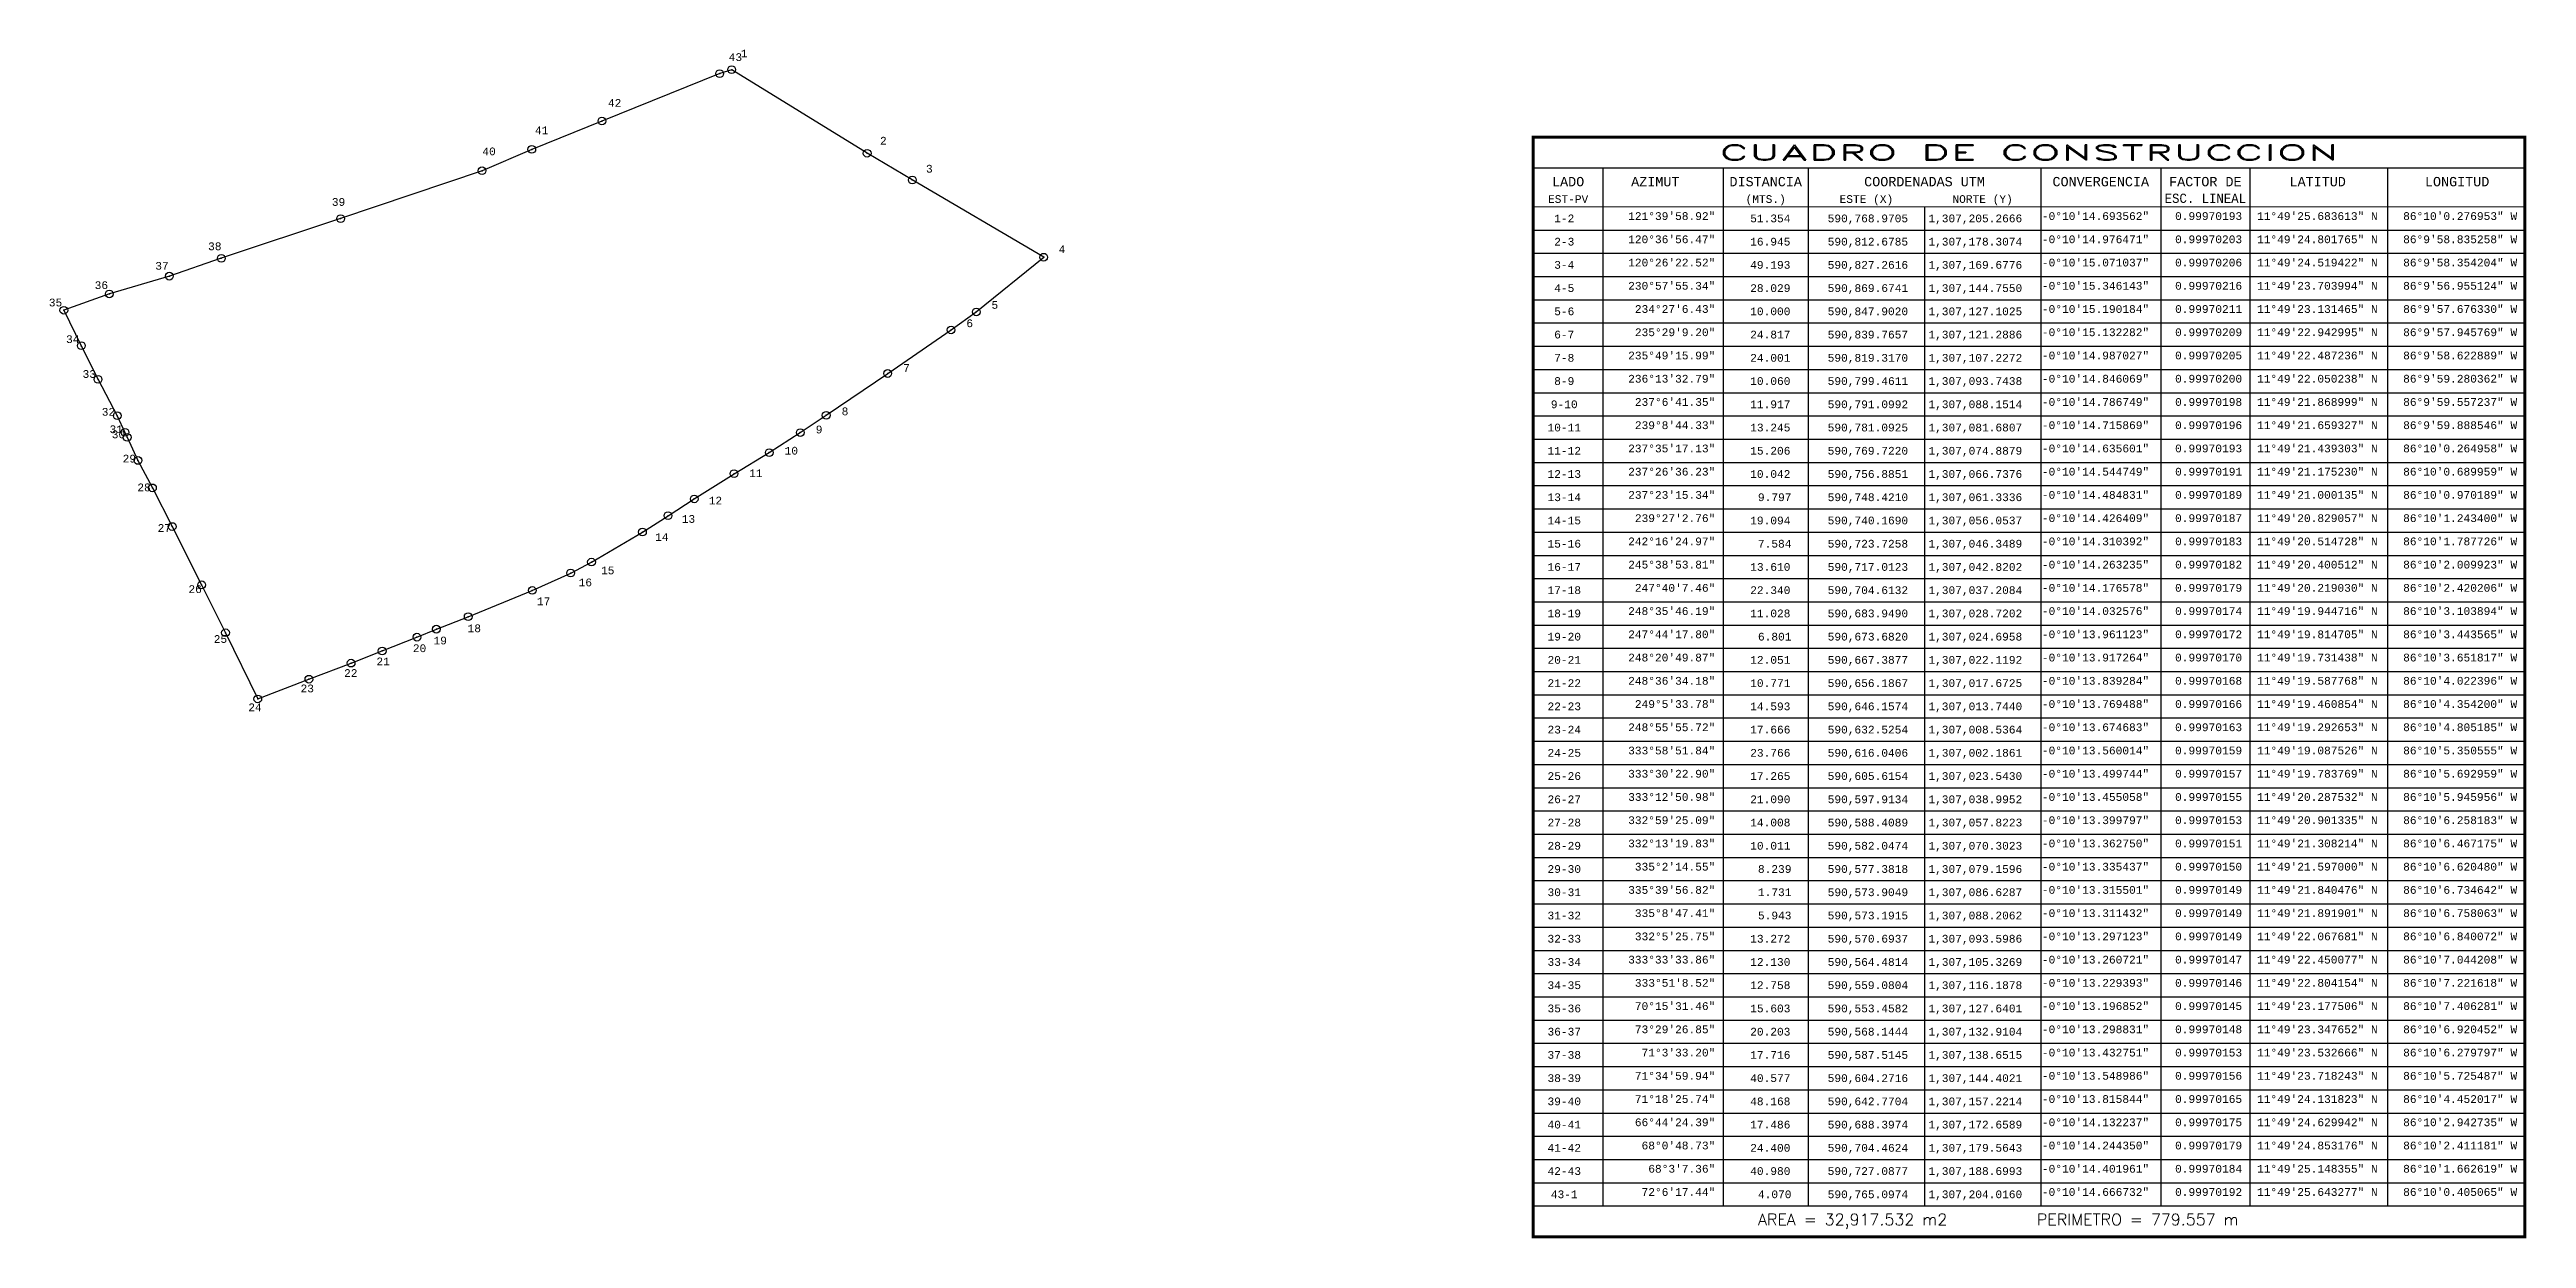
# Model space of a CAD drawing. Header units: millimetres. Extents: x 590549 to 591348, y 1306828 to 1307212.
import ezdxf
from ezdxf.enums import TextEntityAlignment as Align

# ---------------------------------------------------------------- set-up
doc = ezdxf.new("R2010")
doc.units = ezdxf.units.MM
doc.header["$PDMODE"] = 32
doc.header["$PDSIZE"] = 2.5
for name, color, linetype in [('CVL_CUADCON', 1, 'Continuous'), ('CVL_CUADCON_LIN', 8, 'Continuous'), ('CVL_CUADCON_TIT', 1, 'Continuous'), ('CVL_CUADCON_TX', 2, 'Continuous'), ('CVL_PUNTO', 2, 'Continuous'), ('CVL_PUNTO_NUM', 2, 'Continuous')]:
    doc.layers.add(name, color=color, linetype=linetype)
doc.styles.add('HUECA1', font='hueca1.shx')
doc.styles.add('MONOTXT4', font='monotxt4.shx')

msp = doc.modelspace()

# ---------------------------------------------------------------- linework, layer by layer
msp.add_lwpolyline([(590819.32, 1307107.23), (590839.77, 1307121.29), (590847.9, 1307127.1), (590869.67, 1307144.75), (590827.26, 1307169.68), (590812.68, 1307178.31), (590768.97, 1307205.27), (590765.1, 1307204.02), (590727.09, 1307188.7), (590704.46, 1307179.56), (590688.4, 1307172.66), (590642.77, 1307157.22), (590604.27, 1307144.4), (590587.51, 1307138.65), (590568.14, 1307132.91), (590553.46, 1307127.64), (590559.08, 1307116.19), (590564.48, 1307105.33), (590570.69, 1307093.6), (590573.19, 1307088.21), (590573.9, 1307086.63), (590577.38, 1307079.16), (590582.05, 1307070.3), (590588.41, 1307057.82), (590597.91, 1307039), (590605.62, 1307023.54), (590616.04, 1307002.19), (590632.53, 1307008.54), (590646.16, 1307013.74), (590656.19, 1307017.67), (590667.39, 1307022.12), (590673.68, 1307024.7), (590683.95, 1307028.72), (590704.61, 1307037.21), (590717.01, 1307042.82), (590723.73, 1307046.35), (590740.17, 1307056.05), (590748.42, 1307061.33), (590756.89, 1307066.74), (590769.72, 1307074.89), (590781.09, 1307081.68), (590791.1, 1307088.15), (590799.46, 1307093.74)], close=True)
at = {"layer": 'CVL_CUADCON', "color": 1, "linetype": 'Continuous', "flags": 128}
for points, const_width in [([(591027.64, 1307183.53), (591347.64, 1307183.53), (591347.64, 1306828.53), (591027.64, 1306828.53), (591027.64, 1307183.53)], 1), ([(591027.64, 1307173.53), (591347.64, 1307173.53)], 0.375), ([(591027.64, 1307161.03), (591347.64, 1307161.03)], 0.375), ([(591027.64, 1306838.53), (591347.64, 1306838.53)], 0.375)]:
    msp.add_lwpolyline(points, dxfattribs=dict(at, const_width=const_width))
at = {"layer": 'CVL_CUADCON_LIN', "color": 8, "linetype": 'Continuous'}
for p, q in [((591050.14, 1307173.53), (591050.14, 1306838.53)), ((591088.89, 1307173.53), (591088.89, 1306838.53)), ((591116.39, 1307173.53), (591116.39, 1306838.53)), ((591191.39, 1307173.53), (591191.39, 1306838.53)), ((591230.14, 1307173.53), (591230.14, 1306838.53)), ((591258.89, 1307173.53), (591258.89, 1306838.53)), ((591303.27, 1307173.53), (591303.27, 1306838.53)), ((591153.89, 1307161.03), (591153.89, 1306838.53)), ((591027.64, 1307153.53), (591347.64, 1307153.53)), ((591027.64, 1307146.03), (591347.64, 1307146.03)), ((591027.64, 1307138.53), (591347.64, 1307138.53)), ((591027.64, 1307131.03), (591347.64, 1307131.03)), ((591027.64, 1307123.53), (591347.64, 1307123.53)), ((591027.64, 1307116.03), (591347.64, 1307116.03)), ((591027.64, 1307108.53), (591347.64, 1307108.53)), ((591027.64, 1307101.03), (591347.64, 1307101.03)), ((591027.64, 1307093.53), (591347.64, 1307093.53)), ((591027.64, 1307086.03), (591347.64, 1307086.03)), ((591027.64, 1307078.53), (591347.64, 1307078.53)), ((591027.64, 1307071.03), (591347.64, 1307071.03)), ((591027.64, 1307063.53), (591347.64, 1307063.53)), ((591027.64, 1307056.03), (591347.64, 1307056.03)), ((591027.64, 1307048.53), (591347.64, 1307048.53)), ((591027.64, 1307041.03), (591347.64, 1307041.03)), ((591027.64, 1307033.53), (591347.64, 1307033.53)), ((591027.64, 1307026.03), (591347.64, 1307026.03)), ((591027.64, 1307018.53), (591347.64, 1307018.53)), ((591027.64, 1307011.03), (591347.64, 1307011.03)), ((591027.64, 1307003.53), (591347.64, 1307003.53)), ((591027.64, 1306996.03), (591347.64, 1306996.03)), ((591027.64, 1306988.53), (591347.64, 1306988.53)), ((591027.64, 1306981.03), (591347.64, 1306981.03)), ((591027.64, 1306973.53), (591347.64, 1306973.53)), ((591027.64, 1306966.03), (591347.64, 1306966.03)), ((591027.64, 1306958.53), (591347.64, 1306958.53)), ((591027.64, 1306951.03), (591347.64, 1306951.03)), ((591027.64, 1306943.53), (591347.64, 1306943.53)), ((591027.64, 1306936.03), (591347.64, 1306936.03)), ((591027.64, 1306928.53), (591347.64, 1306928.53)), ((591027.64, 1306921.03), (591347.64, 1306921.03)), ((591027.64, 1306913.53), (591347.64, 1306913.53)), ((591027.64, 1306906.03), (591347.64, 1306906.03)), ((591027.64, 1306898.53), (591347.64, 1306898.53)), ((591027.64, 1306891.03), (591347.64, 1306891.03)), ((591027.64, 1306883.53), (591347.64, 1306883.53)), ((591027.64, 1306876.03), (591347.64, 1306876.03)), ((591027.64, 1306868.53), (591347.64, 1306868.53)), ((591027.64, 1306861.03), (591347.64, 1306861.03)), ((591027.64, 1306853.53), (591347.64, 1306853.53)), ((591027.64, 1306846.03), (591347.64, 1306846.03)), ((591027.64, 1306838.53), (591347.64, 1306838.53))]:
    msp.add_line(p, q, dxfattribs=at)
at = {"layer": 'CVL_PUNTO', "color": 2}
for p in [(590765.1, 1307204.02), (590768.97, 1307205.27), (590727.09, 1307188.7), (590704.46, 1307179.56), (590812.68, 1307178.31), (590688.4, 1307172.66), (590827.26, 1307169.68), (590642.77, 1307157.22), (590587.51, 1307138.65), (590604.27, 1307144.4), (590869.67, 1307144.75), (590568.14, 1307132.91), (590553.46, 1307127.64), (590847.9, 1307127.1), (590559.08, 1307116.19), (590839.77, 1307121.29), (590819.32, 1307107.23), (590564.48, 1307105.33), (590570.69, 1307093.6), (590799.46, 1307093.74), (590573.19, 1307088.21), (590573.9, 1307086.63), (590791.1, 1307088.15), (590577.38, 1307079.16), (590769.72, 1307074.89), (590781.09, 1307081.68), (590582.05, 1307070.3), (590756.89, 1307066.74), (590748.42, 1307061.33), (590588.41, 1307057.82), (590740.17, 1307056.05), (590717.01, 1307042.82), (590723.73, 1307046.35), (590597.91, 1307039), (590704.61, 1307037.21), (590683.95, 1307028.72), (590605.62, 1307023.54), (590667.39, 1307022.12), (590673.68, 1307024.7), (590646.16, 1307013.74), (590656.19, 1307017.67), (590616.04, 1307002.19), (590632.53, 1307008.54)]:
    msp.add_point(p, dxfattribs=at)

# ---------------------------------------------------------------- texts
at = {"layer": 'CVL_CUADCON_TIT', "color": 1}
for s, height, style, width, p, p2 in [('CUADRO DE CONSTRUCCION', 5, 'HUECA1', 1.75945, (591087.64, 1307176.03), (591287.64, 1307176.03)), ('ESC. LINEAL', 3, 'MONOTXT4', 0.962042, (591231.39, 1307162.28), (591257.64, 1307162.28))]:
    msp.add_text(s, height=height, dxfattribs=dict(at, style=style, width=width)).set_placement(p, p2, align=Align.FIT)
at = {"layer": 'CVL_CUADCON_TIT', "color": 1, "style": 'MONOTXT4'}
for s, height, p in [('EST-PV', 2.5, (591038.89, 1307162.28)), ('LADO', 3, (591038.89, 1307167.66)), ('AZIMUT', 3, (591067.02, 1307167.66)), ('DISTANCIA', 3, (591102.64, 1307167.66)), ('(MTS.)', 2.5, (591102.64, 1307162.28)), ('ESTE (X)', 2.5, (591135.14, 1307162.28)), ('COORDENADAS UTM', 3, (591153.89, 1307167.66)), ('NORTE (Y)', 2.5, (591172.64, 1307162.28)), ('CONVERGENCIA', 3, (591210.77, 1307167.66)), ('FACTOR DE', 3, (591244.52, 1307167.66)), ('LATITUD', 3, (591280.77, 1307167.66)), ('LONGITUD', 3, (591325.77, 1307167.66))]:
    msp.add_text(s, height=height, dxfattribs=at).set_placement(p, align=Align.CENTER)
at = {"layer": 'CVL_CUADCON_TIT', "color": 1, "style": 'HUECA1'}
for s, p in [('AREA = 32,917.532 m2', (591100.14, 1306832.28)), ('PERIMETRO = 779.557 m', (591190.14, 1306832.28))]:
    msp.add_text(s, height=3.75, dxfattribs=at).set_placement(p)
at = {"layer": 'CVL_CUADCON_TX', "color": 2, "style": 'MONOTXT4'}
for s, p in [('1-2', (591037.64, 1307156.03)), ('2-3', (591037.64, 1307148.53)), ('3-4', (591037.64, 1307141.03)), ('4-5', (591037.64, 1307133.53)), ('5-6', (591037.64, 1307126.03)), ('6-7', (591037.64, 1307118.53)), ('7-8', (591037.64, 1307111.03)), ('8-9', (591037.64, 1307103.53)), ('9-10', (591037.64, 1307096.03)), ('10-11', (591037.64, 1307088.53)), ('11-12', (591037.64, 1307081.03)), ('12-13', (591037.64, 1307073.53)), ('13-14', (591037.64, 1307066.03)), ('14-15', (591037.64, 1307058.53)), ('15-16', (591037.64, 1307051.03)), ('16-17', (591037.64, 1307043.53)), ('17-18', (591037.64, 1307036.03)), ('18-19', (591037.64, 1307028.53)), ('19-20', (591037.64, 1307021.03)), ('20-21', (591037.64, 1307013.53)), ('21-22', (591037.64, 1307006.03)), ('22-23', (591037.64, 1306998.53)), ('23-24', (591037.64, 1306991.03)), ('24-25', (591037.64, 1306983.53)), ('25-26', (591037.64, 1306976.03)), ('26-27', (591037.64, 1306968.53)), ('27-28', (591037.64, 1306961.03)), ('28-29', (591037.64, 1306953.53)), ('29-30', (591037.64, 1306946.03)), ('30-31', (591037.64, 1306938.53)), ('31-32', (591037.64, 1306931.03)), ('32-33', (591037.64, 1306923.53)), ('33-34', (591037.64, 1306916.03)), ('34-35', (591037.64, 1306908.53)), ('35-36', (591037.64, 1306901.03)), ('36-37', (591037.64, 1306893.53)), ('37-38', (591037.64, 1306886.03)), ('38-39', (591037.64, 1306878.53)), ('39-40', (591037.64, 1306871.03)), ('40-41', (591037.64, 1306863.53)), ('41-42', (591037.64, 1306856.03)), ('42-43', (591037.64, 1306848.53)), ('43-1', (591037.64, 1306841.03))]:
    msp.add_text(s, height=2.5, dxfattribs=at).set_placement(p, align=Align.CENTER)
for s, p in [('121%%d39\'58.92"', (591086.39, 1307156.03)), ('-0%%d10\'14.693562"', (591226.39, 1307156.03)), ('0.99970193', (591256.39, 1307156.03)), ('11%%d49\'25.683613" N', (591300.14, 1307156.03)), ('86%%d10\'0.276953" W', (591345.14, 1307156.03)), ('120%%d36\'56.47"', (591086.39, 1307148.53)), ('-0%%d10\'14.976471"', (591226.39, 1307148.53)), ('0.99970203', (591256.39, 1307148.53)), ('11%%d49\'24.801765" N', (591300.14, 1307148.53)), ('86%%d9\'58.835258" W', (591345.14, 1307148.53)), ('120%%d26\'22.52"', (591086.39, 1307141.03)), ('-0%%d10\'15.071037"', (591226.39, 1307141.03)), ('0.99970206', (591256.39, 1307141.03)), ('11%%d49\'24.519422" N', (591300.14, 1307141.03)), ('86%%d9\'58.354204" W', (591345.14, 1307141.03)), ('230%%d57\'55.34"', (591086.39, 1307133.53)), ('-0%%d10\'15.346143"', (591226.39, 1307133.53)), ('0.99970216', (591256.39, 1307133.53)), ('11%%d49\'23.703994" N', (591300.14, 1307133.53)), ('86%%d9\'56.955124" W', (591345.14, 1307133.53)), ('234%%d27\'6.43"', (591086.39, 1307126.03)), ('-0%%d10\'15.190184"', (591226.39, 1307126.03)), ('0.99970211', (591256.39, 1307126.03)), ('11%%d49\'23.131465" N', (591300.14, 1307126.03)), ('86%%d9\'57.676330" W', (591345.14, 1307126.03)), ('235%%d29\'9.20"', (591086.39, 1307118.53)), ('-0%%d10\'15.132282"', (591226.39, 1307118.53)), ('0.99970209', (591256.39, 1307118.53)), ('11%%d49\'22.942995" N', (591300.14, 1307118.53)), ('86%%d9\'57.945769" W', (591345.14, 1307118.53)), ('235%%d49\'15.99"', (591086.39, 1307111.03)), ('-0%%d10\'14.987027"', (591226.39, 1307111.03)), ('0.99970205', (591256.39, 1307111.03)), ('11%%d49\'22.487236" N', (591300.14, 1307111.03)), ('86%%d9\'58.622889" W', (591345.14, 1307111.03)), ('236%%d13\'32.79"', (591086.39, 1307103.53)), ('237%%d6\'41.35"', (591086.39, 1307096.03)), ('-0%%d10\'14.846069"', (591226.39, 1307103.53)), ('-0%%d10\'14.786749"', (591226.39, 1307096.03)), ('0.99970200', (591256.39, 1307103.53)), ('0.99970198', (591256.39, 1307096.03)), ('11%%d49\'22.050238" N', (591300.14, 1307103.53)), ('11%%d49\'21.868999" N', (591300.14, 1307096.03)), ('86%%d9\'59.280362" W', (591345.14, 1307103.53)), ('86%%d9\'59.557237" W', (591345.14, 1307096.03)), ('239%%d8\'44.33"', (591086.39, 1307088.53)), ('-0%%d10\'14.715869"', (591226.39, 1307088.53)), ('0.99970196', (591256.39, 1307088.53)), ('11%%d49\'21.659327" N', (591300.14, 1307088.53)), ('86%%d9\'59.888546" W', (591345.14, 1307088.53)), ('237%%d35\'17.13"', (591086.39, 1307081.03)), ('-0%%d10\'14.635601"', (591226.39, 1307081.03)), ('0.99970193', (591256.39, 1307081.03)), ('11%%d49\'21.439303" N', (591300.14, 1307081.03)), ('86%%d10\'0.264958" W', (591345.14, 1307081.03)), ('237%%d26\'36.23"', (591086.39, 1307073.53)), ('-0%%d10\'14.544749"', (591226.39, 1307073.53)), ('0.99970191', (591256.39, 1307073.53)), ('11%%d49\'21.175230" N', (591300.14, 1307073.53)), ('86%%d10\'0.689959" W', (591345.14, 1307073.53)), ('237%%d23\'15.34"', (591086.39, 1307066.03)), ('-0%%d10\'14.484831"', (591226.39, 1307066.03)), ('0.99970189', (591256.39, 1307066.03)), ('11%%d49\'21.000135" N', (591300.14, 1307066.03)), ('86%%d10\'0.970189" W', (591345.14, 1307066.03)), ('239%%d27\'2.76"', (591086.39, 1307058.53)), ('-0%%d10\'14.426409"', (591226.39, 1307058.53)), ('0.99970187', (591256.39, 1307058.53)), ('11%%d49\'20.829057" N', (591300.14, 1307058.53)), ('86%%d10\'1.243400" W', (591345.14, 1307058.53)), ('242%%d16\'24.97"', (591086.39, 1307051.03)), ('-0%%d10\'14.310392"', (591226.39, 1307051.03)), ('0.99970183', (591256.39, 1307051.03)), ('11%%d49\'20.514728" N', (591300.14, 1307051.03)), ('86%%d10\'1.787726" W', (591345.14, 1307051.03)), ('245%%d38\'53.81"', (591086.39, 1307043.53)), ('-0%%d10\'14.263235"', (591226.39, 1307043.53)), ('0.99970182', (591256.39, 1307043.53)), ('11%%d49\'20.400512" N', (591300.14, 1307043.53)), ('86%%d10\'2.009923" W', (591345.14, 1307043.53)), ('247%%d40\'7.46"', (591086.39, 1307036.03)), ('-0%%d10\'14.176578"', (591226.39, 1307036.03)), ('0.99970179', (591256.39, 1307036.03)), ('11%%d49\'20.219030" N', (591300.14, 1307036.03)), ('86%%d10\'2.420206" W', (591345.14, 1307036.03)), ('248%%d35\'46.19"', (591086.39, 1307028.53)), ('-0%%d10\'14.032576"', (591226.39, 1307028.53)), ('0.99970174', (591256.39, 1307028.53)), ('11%%d49\'19.944716" N', (591300.14, 1307028.53)), ('86%%d10\'3.103894" W', (591345.14, 1307028.53)), ('247%%d44\'17.80"', (591086.39, 1307021.03)), ('-0%%d10\'13.961123"', (591226.39, 1307021.03)), ('0.99970172', (591256.39, 1307021.03)), ('11%%d49\'19.814705" N', (591300.14, 1307021.03)), ('86%%d10\'3.443565" W', (591345.14, 1307021.03)), ('248%%d20\'49.87"', (591086.39, 1307013.53)), ('-0%%d10\'13.917264"', (591226.39, 1307013.53)), ('0.99970170', (591256.39, 1307013.53)), ('11%%d49\'19.731438" N', (591300.14, 1307013.53)), ('86%%d10\'3.651817" W', (591345.14, 1307013.53)), ('248%%d36\'34.18"', (591086.39, 1307006.03)), ('-0%%d10\'13.839284"', (591226.39, 1307006.03)), ('0.99970168', (591256.39, 1307006.03)), ('11%%d49\'19.587768" N', (591300.14, 1307006.03)), ('86%%d10\'4.022396" W', (591345.14, 1307006.03)), ('249%%d5\'33.78"', (591086.39, 1306998.53)), ('-0%%d10\'13.769488"', (591226.39, 1306998.53)), ('0.99970166', (591256.39, 1306998.53)), ('11%%d49\'19.460854" N', (591300.14, 1306998.53)), ('86%%d10\'4.354200" W', (591345.14, 1306998.53)), ('248%%d55\'55.72"', (591086.39, 1306991.03)), ('-0%%d10\'13.674683"', (591226.39, 1306991.03)), ('0.99970163', (591256.39, 1306991.03)), ('11%%d49\'19.292653" N', (591300.14, 1306991.03)), ('86%%d10\'4.805185" W', (591345.14, 1306991.03)), ('333%%d58\'51.84"', (591086.39, 1306983.53)), ('333%%d30\'22.90"', (591086.39, 1306976.03)), ('-0%%d10\'13.560014"', (591226.39, 1306983.53)), ('-0%%d10\'13.499744"', (591226.39, 1306976.03)), ('0.99970159', (591256.39, 1306983.53)), ('0.99970157', (591256.39, 1306976.03)), ('11%%d49\'19.087526" N', (591300.14, 1306983.53)), ('11%%d49\'19.783769" N', (591300.14, 1306976.03)), ('86%%d10\'5.350555" W', (591345.14, 1306983.53)), ('86%%d10\'5.692959" W', (591345.14, 1306976.03)), ('333%%d12\'50.98"', (591086.39, 1306968.53)), ('-0%%d10\'13.455058"', (591226.39, 1306968.53)), ('0.99970155', (591256.39, 1306968.53)), ('11%%d49\'20.287532" N', (591300.14, 1306968.53)), ('86%%d10\'5.945956" W', (591345.14, 1306968.53)), ('332%%d59\'25.09"', (591086.39, 1306961.03)), ('-0%%d10\'13.399797"', (591226.39, 1306961.03)), ('0.99970153', (591256.39, 1306961.03)), ('11%%d49\'20.901335" N', (591300.14, 1306961.03)), ('86%%d10\'6.258183" W', (591345.14, 1306961.03)), ('332%%d13\'19.83"', (591086.39, 1306953.53)), ('-0%%d10\'13.362750"', (591226.39, 1306953.53)), ('0.99970151', (591256.39, 1306953.53)), ('11%%d49\'21.308214" N', (591300.14, 1306953.53)), ('86%%d10\'6.467175" W', (591345.14, 1306953.53)), ('335%%d2\'14.55"', (591086.39, 1306946.03)), ('-0%%d10\'13.335437"', (591226.39, 1306946.03)), ('0.99970150', (591256.39, 1306946.03)), ('11%%d49\'21.597000" N', (591300.14, 1306946.03)), ('86%%d10\'6.620480" W', (591345.14, 1306946.03)), ('335%%d39\'56.82"', (591086.39, 1306938.53)), ('-0%%d10\'13.315501"', (591226.39, 1306938.53)), ('0.99970149', (591256.39, 1306938.53)), ('11%%d49\'21.840476" N', (591300.14, 1306938.53)), ('86%%d10\'6.734642" W', (591345.14, 1306938.53)), ('335%%d8\'47.41"', (591086.39, 1306931.03)), ('-0%%d10\'13.311432"', (591226.39, 1306931.03)), ('0.99970149', (591256.39, 1306931.03)), ('11%%d49\'21.891901" N', (591300.14, 1306931.03)), ('86%%d10\'6.758063" W', (591345.14, 1306931.03)), ('332%%d5\'25.75"', (591086.39, 1306923.53)), ('-0%%d10\'13.297123"', (591226.39, 1306923.53)), ('0.99970149', (591256.39, 1306923.53)), ('11%%d49\'22.067681" N', (591300.14, 1306923.53)), ('86%%d10\'6.840072" W', (591345.14, 1306923.53)), ('333%%d33\'33.86"', (591086.39, 1306916.03)), ('-0%%d10\'13.260721"', (591226.39, 1306916.03)), ('0.99970147', (591256.39, 1306916.03)), ('11%%d49\'22.450077" N', (591300.14, 1306916.03)), ('86%%d10\'7.044208" W', (591345.14, 1306916.03)), ('333%%d51\'8.52"', (591086.39, 1306908.53)), ('-0%%d10\'13.229393"', (591226.39, 1306908.53)), ('0.99970146', (591256.39, 1306908.53)), ('11%%d49\'22.804154" N', (591300.14, 1306908.53)), ('86%%d10\'7.221618" W', (591345.14, 1306908.53)), ('70%%d15\'31.46"', (591086.39, 1306901.03)), ('-0%%d10\'13.196852"', (591226.39, 1306901.03)), ('0.99970145', (591256.39, 1306901.03)), ('11%%d49\'23.177506" N', (591300.14, 1306901.03)), ('86%%d10\'7.406281" W', (591345.14, 1306901.03)), ('73%%d29\'26.85"', (591086.39, 1306893.53)), ('-0%%d10\'13.298831"', (591226.39, 1306893.53)), ('0.99970148', (591256.39, 1306893.53)), ('11%%d49\'23.347652" N', (591300.14, 1306893.53)), ('86%%d10\'6.920452" W', (591345.14, 1306893.53)), ('71%%d3\'33.20"', (591086.39, 1306886.03)), ('-0%%d10\'13.432751"', (591226.39, 1306886.03)), ('0.99970153', (591256.39, 1306886.03)), ('11%%d49\'23.532666" N', (591300.14, 1306886.03)), ('86%%d10\'6.279797" W', (591345.14, 1306886.03)), ('71%%d34\'59.94"', (591086.39, 1306878.53)), ('-0%%d10\'13.548986"', (591226.39, 1306878.53)), ('0.99970156', (591256.39, 1306878.53)), ('11%%d49\'23.718243" N', (591300.14, 1306878.53)), ('86%%d10\'5.725487" W', (591345.14, 1306878.53)), ('71%%d18\'25.74"', (591086.39, 1306871.03)), ('-0%%d10\'13.815844"', (591226.39, 1306871.03)), ('0.99970165', (591256.39, 1306871.03)), ('11%%d49\'24.131823" N', (591300.14, 1306871.03)), ('86%%d10\'4.452017" W', (591345.14, 1306871.03)), ('66%%d44\'24.39"', (591086.39, 1306863.53)), ('68%%d0\'48.73"', (591086.39, 1306856.03)), ('-0%%d10\'14.132237"', (591226.39, 1306863.53)), ('-0%%d10\'14.244350"', (591226.39, 1306856.03)), ('0.99970175', (591256.39, 1306863.53)), ('11%%d49\'24.629942" N', (591300.14, 1306863.53)), ('11%%d49\'24.853176" N', (591300.14, 1306856.03)), ('86%%d10\'2.942735" W', (591345.14, 1306863.53)), ('86%%d10\'2.411181" W', (591345.14, 1306856.03)), ('68%%d3\'7.36"', (591086.39, 1306848.53)), ('-0%%d10\'14.401961"', (591226.39, 1306848.53)), ('0.99970179', (591256.39, 1306856.03)), ('0.99970184', (591256.39, 1306848.53)), ('11%%d49\'25.148355" N', (591300.14, 1306848.53)), ('86%%d10\'1.662619" W', (591345.14, 1306848.53)), ('72%%d6\'17.44"', (591086.39, 1306841.03)), ('-0%%d10\'14.666732"', (591226.39, 1306841.03)), ('0.99970192', (591256.39, 1306841.03)), ('11%%d49\'25.643277" N', (591300.14, 1306841.03)), ('86%%d10\'0.405065" W', (591345.14, 1306841.03))]:
    msp.add_text(s, height=2.5, dxfattribs=at).set_placement(p, align=Align.BOTTOM_RIGHT)
for s, p in [('51.354', (591097.64, 1307156.03)), ('590,768.9705', (591122.64, 1307156.03)), ('1,307,205.2666', (591155.14, 1307156.03)), ('16.945', (591097.64, 1307148.53)), ('590,812.6785', (591122.64, 1307148.53)), ('1,307,178.3074', (591155.14, 1307148.53)), ('49.193', (591097.64, 1307141.03)), ('590,827.2616', (591122.64, 1307141.03)), ('1,307,169.6776', (591155.14, 1307141.03)), ('28.029', (591097.64, 1307133.53)), ('590,869.6741', (591122.64, 1307133.53)), ('1,307,144.7550', (591155.14, 1307133.53)), ('10.000', (591097.64, 1307126.03)), ('590,847.9020', (591122.64, 1307126.03)), ('1,307,127.1025', (591155.14, 1307126.03)), ('24.817', (591097.64, 1307118.53)), ('590,839.7657', (591122.64, 1307118.53)), ('1,307,121.2886', (591155.14, 1307118.53)), ('24.001', (591097.64, 1307111.03)), ('590,819.3170', (591122.64, 1307111.03)), ('1,307,107.2272', (591155.14, 1307111.03)), ('10.060', (591097.64, 1307103.53)), ('590,799.4611', (591122.64, 1307103.53)), ('1,307,093.7438', (591155.14, 1307103.53)), ('11.917', (591097.64, 1307096.03)), ('590,791.0992', (591122.64, 1307096.03)), ('1,307,088.1514', (591155.14, 1307096.03)), ('13.245', (591097.64, 1307088.53)), ('15.206', (591097.64, 1307081.03)), ('590,781.0925', (591122.64, 1307088.53)), ('590,769.7220', (591122.64, 1307081.03)), ('1,307,081.6807', (591155.14, 1307088.53)), ('1,307,074.8879', (591155.14, 1307081.03)), ('10.042', (591097.64, 1307073.53)), ('590,756.8851', (591122.64, 1307073.53)), ('1,307,066.7376', (591155.14, 1307073.53)), ('9.797', (591100.14, 1307066.03)), ('590,748.4210', (591122.64, 1307066.03)), ('1,307,061.3336', (591155.14, 1307066.03)), ('19.094', (591097.64, 1307058.53)), ('590,740.1690', (591122.64, 1307058.53)), ('1,307,056.0537', (591155.14, 1307058.53)), ('7.584', (591100.14, 1307051.03)), ('590,723.7258', (591122.64, 1307051.03)), ('1,307,046.3489', (591155.14, 1307051.03)), ('13.610', (591097.64, 1307043.53)), ('590,717.0123', (591122.64, 1307043.53)), ('1,307,042.8202', (591155.14, 1307043.53)), ('22.340', (591097.64, 1307036.03)), ('590,704.6132', (591122.64, 1307036.03)), ('1,307,037.2084', (591155.14, 1307036.03)), ('11.028', (591097.64, 1307028.53)), ('590,683.9490', (591122.64, 1307028.53)), ('1,307,028.7202', (591155.14, 1307028.53)), ('6.801', (591100.14, 1307021.03)), ('590,673.6820', (591122.64, 1307021.03)), ('1,307,024.6958', (591155.14, 1307021.03)), ('12.051', (591097.64, 1307013.53)), ('590,667.3877', (591122.64, 1307013.53)), ('1,307,022.1192', (591155.14, 1307013.53)), ('10.771', (591097.64, 1307006.03)), ('590,656.1867', (591122.64, 1307006.03)), ('1,307,017.6725', (591155.14, 1307006.03)), ('14.593', (591097.64, 1306998.53)), ('590,646.1574', (591122.64, 1306998.53)), ('1,307,013.7440', (591155.14, 1306998.53)), ('17.666', (591097.64, 1306991.03)), ('590,632.5254', (591122.64, 1306991.03)), ('1,307,008.5364', (591155.14, 1306991.03)), ('23.766', (591097.64, 1306983.53)), ('590,616.0406', (591122.64, 1306983.53)), ('1,307,002.1861', (591155.14, 1306983.53)), ('17.265', (591097.64, 1306976.03)), ('590,605.6154', (591122.64, 1306976.03)), ('1,307,023.5430', (591155.14, 1306976.03)), ('21.090', (591097.64, 1306968.53)), ('14.008', (591097.64, 1306961.03)), ('590,597.9134', (591122.64, 1306968.53)), ('590,588.4089', (591122.64, 1306961.03)), ('1,307,038.9952', (591155.14, 1306968.53)), ('1,307,057.8223', (591155.14, 1306961.03)), ('10.011', (591097.64, 1306953.53)), ('590,582.0474', (591122.64, 1306953.53)), ('1,307,070.3023', (591155.14, 1306953.53)), ('8.239', (591100.14, 1306946.03)), ('590,577.3818', (591122.64, 1306946.03)), ('1,307,079.1596', (591155.14, 1306946.03)), ('1.731', (591100.14, 1306938.53)), ('590,573.9049', (591122.64, 1306938.53)), ('1,307,086.6287', (591155.14, 1306938.53)), ('5.943', (591100.14, 1306931.03)), ('590,573.1915', (591122.64, 1306931.03)), ('1,307,088.2062', (591155.14, 1306931.03)), ('13.272', (591097.64, 1306923.53)), ('590,570.6937', (591122.64, 1306923.53)), ('1,307,093.5986', (591155.14, 1306923.53)), ('12.130', (591097.64, 1306916.03)), ('590,564.4814', (591122.64, 1306916.03)), ('1,307,105.3269', (591155.14, 1306916.03)), ('12.758', (591097.64, 1306908.53)), ('590,559.0804', (591122.64, 1306908.53)), ('1,307,116.1878', (591155.14, 1306908.53)), ('15.603', (591097.64, 1306901.03)), ('590,553.4582', (591122.64, 1306901.03)), ('1,307,127.6401', (591155.14, 1306901.03)), ('20.203', (591097.64, 1306893.53)), ('590,568.1444', (591122.64, 1306893.53)), ('1,307,132.9104', (591155.14, 1306893.53)), ('17.716', (591097.64, 1306886.03)), ('590,587.5145', (591122.64, 1306886.03)), ('1,307,138.6515', (591155.14, 1306886.03)), ('40.577', (591097.64, 1306878.53)), ('590,604.2716', (591122.64, 1306878.53)), ('1,307,144.4021', (591155.14, 1306878.53)), ('48.168', (591097.64, 1306871.03)), ('590,642.7704', (591122.64, 1306871.03)), ('1,307,157.2214', (591155.14, 1306871.03)), ('17.486', (591097.64, 1306863.53)), ('590,688.3974', (591122.64, 1306863.53)), ('1,307,172.6589', (591155.14, 1306863.53)), ('24.400', (591097.64, 1306856.03)), ('590,704.4624', (591122.64, 1306856.03)), ('1,307,179.5643', (591155.14, 1306856.03)), ('40.980', (591097.64, 1306848.53)), ('4.070', (591100.14, 1306841.03)), ('590,727.0877', (591122.64, 1306848.53)), ('590,765.0974', (591122.64, 1306841.03)), ('1,307,188.6993', (591155.14, 1306848.53)), ('1,307,204.0160', (591155.14, 1306841.03))]:
    msp.add_text(s, height=2.5, dxfattribs=at).set_placement(p)
at = {"layer": 'CVL_PUNTO_NUM', "color": 2, "style": 'MONOTXT4'}
for s, p in [('1', (590771.94, 1307209.29)), ('43', (590767.99, 1307208.09)), ('42', (590729.04, 1307193.3)), ('40', (590688.51, 1307177.66)), ('41', (590705.48, 1307184.46)), ('2', (590816.83, 1307181.1)), ('3', (590831.66, 1307172.06)), ('39', (590639.93, 1307161.34)), ('38', (590600.01, 1307147.02)), ('4', (590874.49, 1307146.1)), ('37', (590582.96, 1307140.72)), ('35', (590548.61, 1307128.88)), ('36', (590563.4, 1307134.48)), ('6', (590844.69, 1307122.18)), ('5', (590852.8, 1307128.12)), ('34', (590554.16, 1307117.06)), ('33', (590559.5, 1307105.8)), ('7', (590824.29, 1307107.74)), ('32', (590565.69, 1307093.6)), ('8', (590804.46, 1307093.75)), ('31', (590568.2, 1307087.97)), ('30', (590568.91, 1307086.32)), ('10', (590786.05, 1307081.05)), ('9', (590796.09, 1307087.89)), ('29', (590572.43, 1307078.5)), ('11', (590774.6, 1307073.79)), ('28', (590577.17, 1307069.21)), ('12', (590761.55, 1307064.95)), ('13', (590752.85, 1307059.02)), ('27', (590583.71, 1307056.11)), ('14', (590744.26, 1307053.18)), ('15', (590726.81, 1307042.41)), ('26', (590593.66, 1307036.37)), ('16', (590719.57, 1307038.53)), ('17', (590706.13, 1307032.44)), ('25', (590601.83, 1307020.27)), ('20', (590666.08, 1307017.29)), ('19', (590672.75, 1307019.78)), ('18', (590683.74, 1307023.72)), ('22', (590643.89, 1307009.29)), ('21', (590654.32, 1307013.03)), ('23', (590629.84, 1307004.32)), ('24', (590612.98, 1306998.23))]:
    msp.add_text(s, height=2.5, dxfattribs=at).set_placement(p)

doc.saveas('drawing.dxf')
